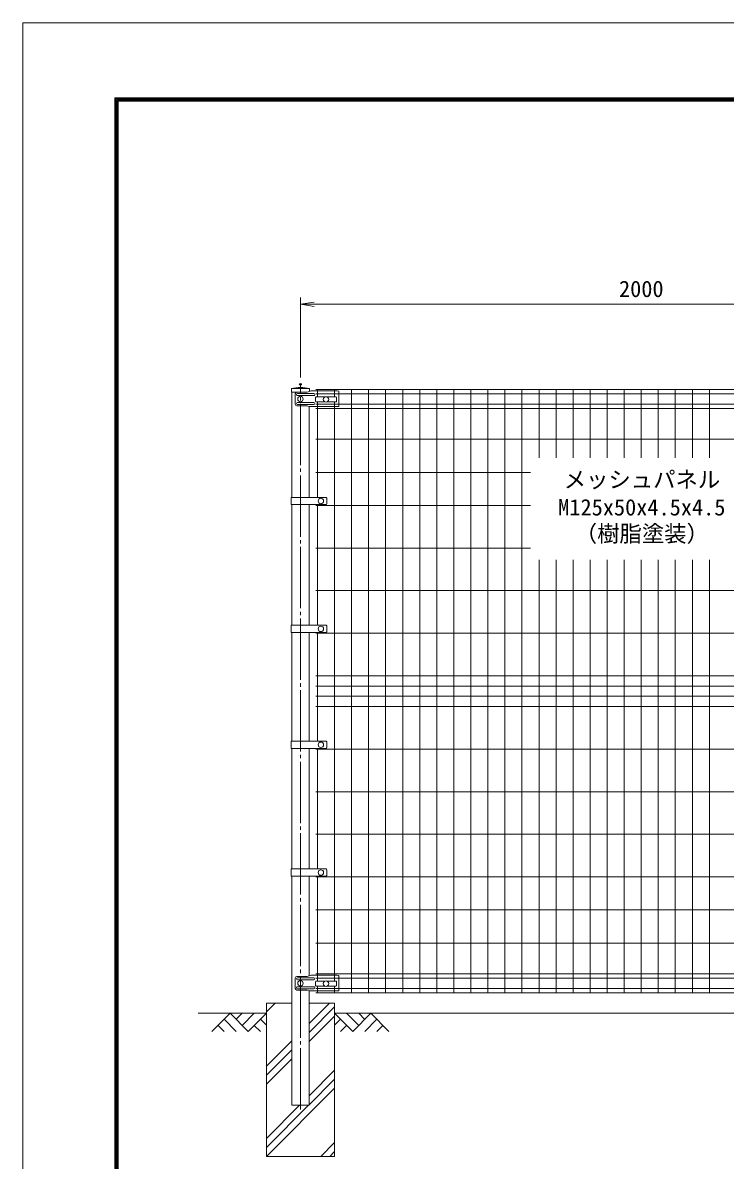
# Model space of a CAD drawing. Units: millimetres, scale not verified. Extents: x -4200 to 4200, y -2970 to 2970.
# Drawn here: x -4200 to -2138, y -367 to 2970 of the extents above; entities that cross this region are included whole.
import ezdxf
from ezdxf.enums import TextEntityAlignment as Align

# ---------------------------------------------------------------- set-up
doc = ezdxf.new("R2010")
doc.units = ezdxf.units.MM
doc.header["$LTSCALE"] = 10
doc.header["$PDMODE"] = 32
doc.header["$PDSIZE"] = 5
doc.linetypes.add('LONG_CHAIN', pattern=[21, 18, -1, 1, -1])
for name, color, linetype, lineweight in [('0-1_D-STR4', 7, 'Continuous', 9), ('0-2_D-STR-DIM', 7, 'Continuous', 9), ('0-3_0', 7, 'Continuous', 9), ('0-7_D-STR2', 7, 'Continuous', 9), ('0-8_D-STR1', 1, 'Continuous', 9), ('0-9_D-DCR-HCH', 7, 'Continuous', 9), ('0-A_D-BMK', 2, 'LONG_CHAIN', 9), ('0-B_D-STR3', 3, 'Continuous', 9), ('0-C_D-BGD', 7, 'Continuous', 9), ('0-D_D-STR-TXT', 7, 'Continuous', 9), ('0-E_D-TTL', 7, 'Continuous', 9)]:
    doc.layers.add(name, color=color, linetype=linetype, lineweight=lineweight)
doc.layers.add('0-4_Defpoints', color=7, linetype='Continuous')
doc.styles.add('ＭＳ ゴシック', font='')
doc.styles.get('ＭＳ ゴシック').set_extended_font_data('MS Gothic')

# ---------------------------------------------------------------- blocks, each defined once
blk = doc.blocks.new('_Open')
at = {"layer": '0-3_0'}
blk.add_line((-10, 1.667), (0, 0), dxfattribs=at)
blk.add_lwpolyline([(-10, -1.667), (0, 0), (-10, 0)], dxfattribs=at)

msp = doc.modelspace()

# ---------------------------------------------------------------- linework, layer by layer
at = {"layer": '0-1_D-STR4'}
for p, q in [((-3484.97, 93.98), (-3484.97, -356.02)), ((-3410.37, 93.98), (-3484.97, 93.98)), ((-3284.97, 93.98), (-3359.57, 93.98)), ((-3284.97, 93.98), (-3284.97, -356.02)), ((-3284.97, -356.02), (-3484.97, -356.02))]:
    msp.add_line(p, q, dxfattribs=at)
at = {"layer": '0-2_D-STR-DIM'}
for p, q in [((-3384.97, 1928.98), (-3384.97, 2163.98)), ((-3344.97, 2143.98), (-1424.97, 2143.98))]:
    msp.add_line(p, q, dxfattribs=at)
at = {"layer": '0-4_Defpoints'}
msp.add_point((-3384.97, 1908.98), dxfattribs=at)
at = {"layer": '0-7_D-STR2'}
for p, q in [((-1429.97, 1893.98), (-3339.97, 1893.98)), ((-1429.97, 1881.1), (-3339.97, 1881.1)), ((-3334.97, 1872.46), (-3334.97, 1893.98)), ((-3284.97, 1872.46), (-3284.97, 1893.98)), ((-3234.97, 123.98), (-3234.97, 1893.98)), ((-3184.97, 123.98), (-3184.97, 1893.98)), ((-3134.97, 123.98), (-3134.97, 1893.98)), ((-3084.97, 123.98), (-3084.97, 1893.98)), ((-3034.97, 123.98), (-3034.97, 1893.98)), ((-2984.97, 123.98), (-2984.97, 1893.98)), ((-2934.97, 123.98), (-2934.97, 1893.98)), ((-2884.97, 123.98), (-2884.97, 1893.98)), ((-2834.97, 123.98), (-2834.97, 1893.98)), ((-2784.97, 123.98), (-2784.97, 1893.98)), ((-2734.97, 123.98), (-2734.97, 1893.98)), ((-2684.97, 1693.98), (-2684.97, 1893.98)), ((-2634.97, 1693.98), (-2634.97, 1893.98)), ((-2584.97, 1693.98), (-2584.97, 1893.98)), ((-2534.97, 1693.98), (-2534.97, 1893.98)), ((-2484.97, 1693.98), (-2484.97, 1893.98)), ((-2434.97, 1693.98), (-2434.97, 1893.98)), ((-2384.97, 1693.98), (-2384.97, 1893.98)), ((-2334.97, 1693.98), (-2334.97, 1893.98)), ((-2284.97, 1693.98), (-2284.97, 1893.98)), ((-2234.97, 1693.98), (-2234.97, 1893.98)), ((-2184.97, 1693.98), (-2184.97, 1893.98)), ((-1429.97, 1850.85), (-3339.97, 1850.85)), ((-1429.97, 1837.98), (-3339.97, 1837.98)), ((-3334.97, 1577.23), (-3334.97, 1857.46)), ((-3284.97, 158.46), (-3284.97, 1857.46)), ((-1429.97, 1747.98), (-3339.97, 1747.98)), ((-2709.97, 1650.98), (-3339.97, 1650.98)), ((-2709.97, 1553.98), (-3339.97, 1553.98)), ((-3334.97, 1202.23), (-3334.97, 1556.23)), ((-2709.97, 1428.98), (-3339.97, 1428.98)), ((-2684.97, 123.98), (-2684.97, 1393.98)), ((-2634.97, 123.98), (-2634.97, 1393.98)), ((-2584.97, 123.98), (-2584.97, 1393.98)), ((-2534.97, 123.98), (-2534.97, 1393.98)), ((-2484.97, 123.98), (-2484.97, 1393.98)), ((-2434.97, 123.98), (-2434.97, 1393.98)), ((-2384.97, 123.98), (-2384.97, 1393.98)), ((-2334.97, 123.98), (-2334.97, 1393.98)), ((-2284.97, 123.98), (-2284.97, 1393.98)), ((-2234.97, 123.98), (-2234.97, 1393.98)), ((-2184.97, 123.98), (-2184.97, 1393.98)), ((-1429.97, 1303.98), (-3339.97, 1303.98)), ((-1429.97, 1178.98), (-3339.97, 1178.98)), ((-3334.97, 862.23), (-3334.97, 1181.23)), ((-1429.97, 1053.98), (-3339.97, 1053.98)), ((-1429.97, 1023.98), (-3339.97, 1023.98)), ((-1429.97, 993.98), (-3339.97, 993.98)), ((-1429.97, 963.98), (-3339.97, 963.98)), ((-1429.97, 838.98), (-3339.97, 838.98)), ((-3334.97, 487.23), (-3334.97, 841.23)), ((-1429.97, 713.98), (-3339.97, 713.98)), ((-1429.97, 588.98), (-3339.97, 588.98)), ((-1429.97, 463.98), (-3339.97, 463.98)), ((-3334.97, 158.46), (-3334.97, 466.23)), ((-1429.97, 366.98), (-3339.97, 366.98)), ((-1429.97, 269.98), (-3339.97, 269.98)), ((-1429.97, 179.98), (-3339.97, 179.98)), ((-1429.97, 167.1), (-3339.97, 167.1)), ((-1429.97, 136.85), (-3339.97, 136.85)), ((-3334.97, 123.98), (-3334.97, 143.46)), ((-3284.97, 123.98), (-3284.97, 143.46)), ((-1429.97, 123.98), (-3339.97, 123.98))]:
    msp.add_line(p, q, dxfattribs=at)
at = {"layer": '0-8_D-STR1'}
for p, q in [((-3358.37, 1896.98), (-3411.57, 1896.98)), ((-3411.57, 1896.98), (-3411.57, 1885.98)), ((-3365.62, 1885.98), (-3411.57, 1885.98)), ((-3410.37, 1885.98), (-3410.37, 1577.23)), ((-3358.37, 1888.49), (-3358.37, 1896.98)), ((-3359.57, 1577.23), (-3359.57, 1844.16)), ((-3410.37, 1556.23), (-3410.37, 1202.23)), ((-3359.57, 1202.23), (-3359.57, 1556.23)), ((-3410.37, 1181.23), (-3410.37, 862.23)), ((-3359.57, 862.23), (-3359.57, 1181.23)), ((-3410.37, 841.23), (-3410.37, 487.23)), ((-3359.57, 487.23), (-3359.57, 841.23)), ((-3410.37, 466.23), (-3410.37, -206.02)), ((-3359.57, 174.07), (-3359.57, 466.23))]:
    msp.add_line(p, q, dxfattribs=at)
msp.add_lwpolyline([(-3410.37, -206.02), (-3359.57, -206.02), (-3359.57, 130.16)], dxfattribs=at)
msp.add_arc((-3384.97, 1780.55), 119.43, 77.13052, 102.86948, dxfattribs=at)
at = {"layer": '0-9_D-DCR-HCH'}
for p, q in [((-3484.97, 68.03), (-3459.03, 93.98)), ((-3359.57, 34.33), (-3299.93, 93.98)), ((-3359.57, 7.81), (-3284.97, 82.41)), ((-3591.4, 63.98), (-3644.61, 10.77)), ((-3609.14, 46.24), (-3573.5, 10.77)), ((-3591.4, 63.98), (-3538.19, 10.77)), ((-3573.66, 46.24), (-3555.92, 63.98)), ((-3555.92, 28.5), (-3520.45, 63.98)), ((-3538.19, 10.77), (-3484.97, 63.98)), ((-3502.71, 46.24), (-3484.97, 28.59)), ((-3359.57, -18.7), (-3284.97, 55.9)), ((-3231.76, 10.77), (-3284.97, 63.98)), ((-3267.24, 46.24), (-3284.97, 28.59)), ((-3214.03, 28.5), (-3249.5, 63.98)), ((-3178.55, 63.98), (-3231.76, 10.77)), ((-3196.2, 46.15), (-3214.03, 63.98)), ((-3160.81, 46.24), (-3196.45, 10.77)), ((-3178.55, 63.98), (-3125.34, 10.77)), ((-3626.87, 28.5), (-3609.05, 10.77)), ((-3520.45, 28.5), (-3502.63, 10.77)), ((-3249.5, 28.5), (-3267.32, 10.77)), ((-3143.08, 28.5), (-3160.89, 10.77)), ((-3484.97, -91.07), (-3410.37, -16.47)), ((-3484.97, -117.59), (-3410.37, -42.99)), ((-3484.97, -144.1), (-3410.37, -69.5)), ((-3359.57, -177.8), (-3284.97, -103.2)), ((-3359.57, -204.32), (-3284.97, -129.72)), ((-3484.76, -356.02), (-3284.97, -156.23)), ((-3484.97, -329.72), (-3361.28, -206.02)), ((-3484.97, -303.2), (-3387.79, -206.02)), ((-3325.66, -356.02), (-3284.97, -315.33)), ((-3299.15, -356.02), (-3284.97, -341.85))]:
    msp.add_line(p, q, dxfattribs=at)
msp.add_lwpolyline([(-3284.97, 93.98), (-3359.57, 93.98), (-3359.57, -206.02), (-3410.37, -206.02), (-3410.37, 93.98), (-3484.97, 93.98), (-3484.97, -356.02), (-3284.97, -356.02)], close=True, dxfattribs=at)
at = {"layer": '0-A_D-BMK'}
msp.add_line((-3384.97, -218.02), (-3384.97, 1908.98), dxfattribs=at)
at = {"layer": '0-B_D-STR3'}
for p, q in [((-3400.46, 1880.98), (-3400.46, 1850.98)), ((-3365.62, 1885.98), (-3395.46, 1885.98)), ((-3345.97, 1881.98), (-3393.39, 1881.98)), ((-3345.97, 1875.98), (-3393.39, 1875.98)), ((-3354.06, 1889.98), (-3365.62, 1885.98)), ((-3276.97, 1889.98), (-3354.06, 1889.98)), ((-3340.97, 1870.46), (-3340.97, 1859.46)), ((-3338.97, 1872.46), (-3312.76, 1872.46)), ((-3307.19, 1872.46), (-3280.97, 1872.46)), ((-3278.97, 1870.46), (-3278.97, 1859.46)), ((-3276.97, 1889.98), (-3271.97, 1888.98)), ((-3271.97, 1888.98), (-3271.97, 1845.16)), ((-3365.62, 1845.98), (-3395.46, 1845.98)), ((-3345.97, 1855.98), (-3393.39, 1855.98)), ((-3345.97, 1849.98), (-3393.39, 1849.98)), ((-3360.37, 1844.16), (-3365.62, 1845.98)), ((-3360.37, 1844.16), (-3272.97, 1844.16)), ((-3338.97, 1857.46), (-3312.76, 1857.46)), ((-3307.19, 1857.46), (-3280.97, 1857.46)), ((-3412.67, 1577.23), (-3309.99, 1577.23)), ((-3412.67, 1577.23), (-3412.67, 1556.23)), ((-3307.99, 1575.23), (-3307.99, 1558.23)), ((-3412.67, 1556.23), (-3309.99, 1556.23)), ((-3412.67, 1202.23), (-3309.99, 1202.23)), ((-3412.67, 1202.23), (-3412.67, 1181.23)), ((-3412.67, 1181.23), (-3309.99, 1181.23)), ((-3307.99, 1200.23), (-3307.99, 1183.23)), ((-3412.67, 862.23), (-3309.99, 862.23)), ((-3412.67, 862.23), (-3412.67, 841.23)), ((-3412.67, 841.23), (-3309.99, 841.23)), ((-3307.99, 860.23), (-3307.99, 843.23)), ((-3412.67, 487.23), (-3309.99, 487.23)), ((-3412.67, 487.23), (-3412.67, 466.23)), ((-3307.99, 485.23), (-3307.99, 468.23)), ((-3412.67, 466.23), (-3309.99, 466.23)), ((-3400.46, 166.98), (-3400.46, 136.98)), ((-3365.62, 171.98), (-3395.46, 171.98)), ((-3345.97, 167.98), (-3393.39, 167.98)), ((-3354.06, 175.98), (-3365.62, 171.98)), ((-3276.97, 175.98), (-3354.06, 175.98)), ((-3276.97, 175.98), (-3271.97, 174.98)), ((-3271.97, 174.98), (-3271.97, 131.16)), ((-3345.97, 161.98), (-3393.39, 161.98)), ((-3345.97, 141.98), (-3393.39, 141.98)), ((-3345.97, 135.98), (-3393.39, 135.98)), ((-3340.97, 156.46), (-3340.97, 145.46)), ((-3338.97, 158.46), (-3312.76, 158.46)), ((-3338.97, 143.46), (-3312.76, 143.46)), ((-3307.19, 158.46), (-3280.97, 158.46)), ((-3307.19, 143.46), (-3280.97, 143.46)), ((-3278.97, 156.46), (-3278.97, 145.46)), ((-3365.62, 131.98), (-3395.46, 131.98)), ((-3360.37, 130.16), (-3365.62, 131.98)), ((-3360.37, 130.16), (-3272.97, 130.16))]:
    msp.add_line(p, q, dxfattribs=at)
for centre in [(-3384.97, 1865.98), (-3309.97, 1864.96), (-3324.97, 1566.73), (-3324.97, 1191.73), (-3324.97, 851.73), (-3324.97, 476.73), (-3384.97, 151.98), (-3309.97, 150.96)]:
    msp.add_circle(centre, 8, dxfattribs=at)
for centre, radius, start, end in [((-3395.46, 1880.98), 5, 90, 180), ((-3393.39, 1878.98), 3, 90, 270), ((-3345.97, 1878.98), 3, 270, 90), ((-3338.97, 1870.46), 2, 90, 180), ((-3280.97, 1870.46), 2, 0, 90), ((-3395.46, 1850.98), 5, 180, 270), ((-3393.39, 1852.98), 3, 90, 270), ((-3345.97, 1852.98), 3, 270, 90), ((-3338.97, 1859.46), 2, 180, 270), ((-3280.97, 1859.46), 2, 270, 0), ((-3272.97, 1845.16), 1, 270, 0), ((-3309.99, 1575.23), 2, 0, 90), ((-3309.99, 1558.23), 2, 270, 0), ((-3309.99, 1200.23), 2, 0, 90), ((-3309.99, 1183.23), 2, 270, 0), ((-3309.99, 860.23), 2, 0, 90), ((-3309.99, 843.23), 2, 270, 0), ((-3309.99, 485.23), 2, 0, 90), ((-3309.99, 468.23), 2, 270, 0), ((-3395.46, 166.98), 5, 90, 180), ((-3393.39, 164.98), 3, 90, 270), ((-3345.97, 164.98), 3, 270, 90), ((-3395.46, 136.98), 5, 180, 270), ((-3393.39, 138.98), 3, 90, 270), ((-3345.97, 138.98), 3, 270, 90), ((-3338.97, 156.46), 2, 90, 180), ((-3338.97, 145.46), 2, 180, 270), ((-3280.97, 156.46), 2, 0, 90), ((-3280.97, 145.46), 2, 270, 0), ((-3272.97, 131.16), 1, 270, 0)]:
    msp.add_arc(centre, radius, start, end, dxfattribs=at)
at = {"layer": '0-C_D-BGD'}
for p, q in [((-3684.97, 63.98), (-3484.97, 63.98)), ((-3284.97, 63.98), (-1484.97, 63.98))]:
    msp.add_line(p, q, dxfattribs=at)
at = {"layer": '0-E_D-TTL', "color": 2}
msp.add_lwpolyline([(-4200, 2970), (4200, 2970), (4200, -2970), (-4200, -2970)], close=True, dxfattribs=at)
at = {"layer": '0-E_D-TTL'}
for points in [[(-3930, 2750), (3930, 2750), (3930, -2750), (-3930, -2750)], [(-3927.5, 2747.5), (3927.5, 2747.5), (3927.5, -2747.5), (-3927.5, -2747.5)], [(-3925, 2745), (3925, 2745), (3925, -2745), (-3925, -2745)], [(-3922.5, 2742.5), (3922.5, 2742.5), (3922.5, -2742.5), (-3922.5, -2742.5)], [(-3920, 2740), (3920, 2740), (3920, -2740), (-3920, -2740)]]:
    msp.add_lwpolyline(points, close=True, dxfattribs=at)

# ---------------------------------------------------------------- block references
at = {"layer": '0-2_D-STR-DIM', "xscale": 4, "yscale": 4, "rotation": 180}
msp.add_blockref('_Open', (-3384.97, 2143.98), dxfattribs=at)

# ---------------------------------------------------------------- texts
at = {"layer": '0-2_D-STR-DIM', "style": 'ＭＳ ゴシック'}
msp.add_text('2000', height=48.09, dxfattribs=at).set_placement((-2450.22, 2150.73), align=Align.BOTTOM_LEFT)
at = {"layer": '0-D_D-STR-TXT', "style": 'ＭＳ ゴシック'}
for s, p in [('メッシュパネル', (-2612.39, 1591.38)), ('M125x50x4.5x4.5', (-2628.63, 1509.98)), ('（樹脂塗装）', (-2579.9, 1432.65))]:
    msp.add_text(s, height=48.09, dxfattribs=at).set_placement(p, align=Align.BOTTOM_LEFT)

doc.saveas('drawing.dxf')
